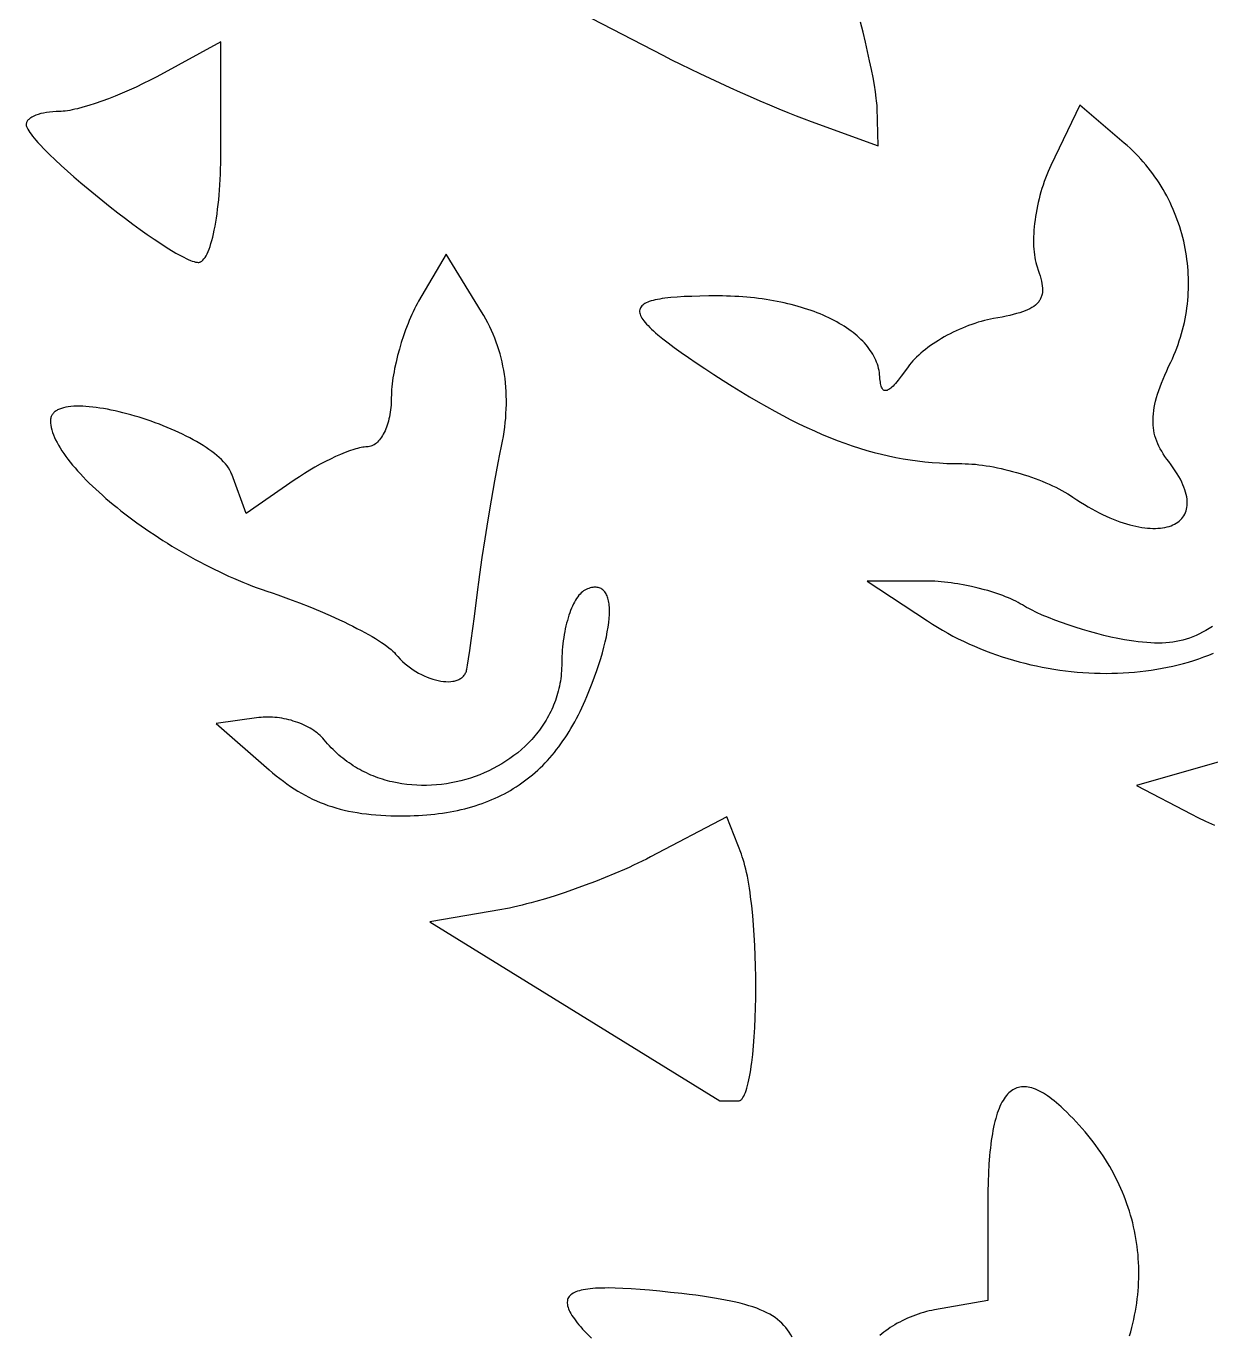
# Model space of a CAD drawing. Extents: x -500 to 500, y -999 to 1001.
# Drawn here: x -166.1 to 25.1, y -382.3 to -171.1 of the extents above; entities that cross this region are included whole.
import ezdxf

# ---------------------------------------------------------------- set-up
doc = ezdxf.new("R2010")
doc.units = 0
doc.layers.add('LAYER_1', color=18, linetype='CONTINUOUS')

msp = doc.modelspace()

# ---------------------------------------------------------------- linework, layer by layer
at = {"layer": 'LAYER_1'}
for points in [[(-76.44, -169.02), (-63.3, -175.79), (-61.91, -176.5), (-60.44, -177.23), (-58.92, -177.97), (-57.35, -178.73), (-55.74, -179.48), (-54.12, -180.24), (-52.48, -180.99), (-50.85, -181.72), (-49.23, -182.44), (-47.64, -183.13), (-46.09, -183.8), (-44.59, -184.43), (-43.16, -185.01), (-41.8, -185.56), (-40.53, -186.05), (-39.36, -186.48), (-28.55, -190.41), (-28.72, -184.25), (-28.74, -183.91), (-28.77, -183.54), (-28.81, -183.13), (-28.86, -182.69), (-28.99, -181.7), (-29.17, -180.59), (-29.39, -179.38), (-29.65, -178.07), (-29.94, -176.67), (-30.27, -175.19), (-30.62, -173.66), (-31, -172.07), (-31.41, -170.44)], [(25.43, -267.96), (24.88, -268.3), (24.35, -268.61), (23.81, -268.91), (23.28, -269.17), (22.76, -269.42), (22.23, -269.64), (21.7, -269.83), (21.17, -270.01), (20.64, -270.16), (20.1, -270.29), (19.55, -270.4), (19, -270.49), (18.44, -270.56), (17.86, -270.61), (17.28, -270.64), (16.68, -270.65), (16.06, -270.64), (15.43, -270.61), (14.78, -270.57), (14.11, -270.51), (13.42, -270.43), (12.7, -270.34), (11.97, -270.23), (11.2, -270.1), (10.12, -269.9), (9.01, -269.67), (7.87, -269.4), (6.72, -269.11), (5.56, -268.79), (4.4, -268.45), (3.25, -268.1), (2.12, -267.72), (1.01, -267.33), (-0.06, -266.93), (-1.09, -266.53), (-2.07, -266.12), (-2.98, -265.7), (-3.83, -265.29), (-4.23, -265.09), (-4.6, -264.88), (-4.96, -264.68), (-5.29, -264.48), (-5.62, -264.29), (-5.97, -264.09), (-6.34, -263.9), (-6.73, -263.71), (-7.13, -263.52), (-7.55, -263.34), (-7.99, -263.16), (-8.44, -262.99), (-8.9, -262.82), (-9.38, -262.65), (-9.87, -262.49), (-10.36, -262.34), (-10.87, -262.18), (-11.39, -262.04), (-12.44, -261.77), (-13.51, -261.52), (-14.59, -261.29), (-15.68, -261.1), (-16.22, -261.02), (-16.77, -260.94), (-17.31, -260.87), (-17.84, -260.81), (-18.37, -260.76), (-18.9, -260.71), (-19.41, -260.68), (-19.92, -260.65), (-20.42, -260.64), (-20.91, -260.63), (-30.34, -260.63), (-20.61, -267.08), (-19.8, -267.6), (-18.99, -268.1), (-18.17, -268.58), (-17.33, -269.05), (-16.49, -269.51), (-15.64, -269.94), (-14.78, -270.36), (-13.91, -270.77), (-13.03, -271.16), (-12.15, -271.53), (-11.26, -271.88), (-10.36, -272.22), (-9.46, -272.54), (-8.55, -272.85), (-7.64, -273.14), (-6.72, -273.41), (-5.8, -273.66), (-4.87, -273.9), (-3.94, -274.13), (-3.01, -274.33), (-2.08, -274.52), (-1.14, -274.7), (-0.2, -274.85), (0.74, -274.99), (1.67, -275.12), (2.61, -275.23), (3.55, -275.32), (4.49, -275.39), (5.43, -275.45), (6.36, -275.49), (7.29, -275.52), (8.22, -275.53), (9.15, -275.52), (10.07, -275.5), (10.99, -275.46), (11.91, -275.4), (12.82, -275.33), (13.72, -275.24), (14.62, -275.13), (15.52, -275.01), (16.4, -274.87), (17.28, -274.72), (18.15, -274.55), (19.02, -274.36), (19.87, -274.15), (20.72, -273.93), (21.55, -273.7), (22.38, -273.44), (23.2, -273.17), (24, -272.88), (24.8, -272.58), (25.58, -272.26)], [(26.84, -289.68), (13.11, -293.63), (22.03, -298.27), (23.06, -298.79), (24.3, -299.38), (25.73, -300.04)], [(12.02, -382.43), (12.21, -381.77), (12.38, -381.1), (12.55, -380.44), (12.7, -379.78), (12.83, -379.12), (12.96, -378.46), (13.07, -377.8), (13.17, -377.14), (13.26, -376.48), (13.33, -375.82), (13.39, -375.16), (13.44, -374.51), (13.48, -373.85), (13.5, -373.2), (13.51, -372.55), (13.51, -371.89), (13.5, -371.24), (13.47, -370.6), (13.43, -369.95), (13.38, -369.3), (13.31, -368.66), (13.24, -368.02), (13.15, -367.38), (13.05, -366.74), (12.93, -366.11), (12.81, -365.47), (12.67, -364.84), (12.52, -364.21), (12.36, -363.59), (12.18, -362.96), (12, -362.34), (11.8, -361.72), (11.59, -361.11), (11.36, -360.5), (11.13, -359.89), (10.88, -359.28), (10.62, -358.68), (10.35, -358.07), (10.06, -357.48), (9.77, -356.88), (9.46, -356.29), (9.14, -355.71), (8.81, -355.12), (8.46, -354.54), (8.11, -353.97), (7.74, -353.4), (7.36, -352.83), (6.97, -352.26), (6.56, -351.7), (6.15, -351.15), (5.72, -350.6), (5.28, -350.05), (4.83, -349.51), (4.37, -348.97), (3.9, -348.43), (3.41, -347.9), (2.91, -347.38), (2.4, -346.86), (1.88, -346.35), (1.35, -345.84), (0.97, -345.48), (0.59, -345.14), (0.21, -344.82), (-0.15, -344.52), (-0.51, -344.24), (-0.87, -343.97), (-1.21, -343.73), (-1.56, -343.5), (-1.89, -343.29), (-2.22, -343.1), (-2.54, -342.93), (-2.86, -342.78), (-3.17, -342.65), (-3.47, -342.53), (-3.77, -342.43), (-4.06, -342.36), (-4.34, -342.3), (-4.62, -342.26), (-4.89, -342.24), (-5.16, -342.23), (-5.42, -342.25), (-5.67, -342.29), (-5.92, -342.34), (-6.16, -342.41), (-6.4, -342.5), (-6.62, -342.61), (-6.85, -342.74), (-7.06, -342.89), (-7.28, -343.06), (-7.48, -343.24), (-7.68, -343.45), (-7.87, -343.67), (-8.06, -343.91), (-8.24, -344.17), (-8.41, -344.45), (-8.58, -344.75), (-8.74, -345.07), (-8.9, -345.41), (-9.05, -345.76), (-9.19, -346.14), (-9.33, -346.53), (-9.46, -346.95), (-9.59, -347.38), (-9.71, -347.83), (-9.82, -348.3), (-9.93, -348.79), (-10.03, -349.3), (-10.13, -349.82), (-10.22, -350.37), (-10.3, -350.94), (-10.38, -351.52), (-10.45, -352.13), (-10.52, -352.75), (-10.58, -353.39), (-10.69, -354.73), (-10.77, -356.15), (-10.83, -357.65), (-10.86, -359.22), (-10.87, -360.87), (-10.87, -376.76), (-19.45, -378.24), (-19.89, -378.33), (-20.34, -378.42), (-20.78, -378.53), (-21.22, -378.65), (-21.67, -378.78), (-22.11, -378.93), (-22.54, -379.08), (-22.98, -379.25), (-23.41, -379.42), (-23.83, -379.6), (-24.25, -379.8), (-24.67, -380), (-25.07, -380.21), (-25.47, -380.42), (-25.86, -380.65), (-26.24, -380.88), (-26.61, -381.12), (-26.97, -381.36), (-27.32, -381.61), (-27.66, -381.86), (-27.99, -382.12), (-28.3, -382.38)], [(-42.45, -382.66), (-42.68, -382.25), (-42.92, -381.85), (-43.18, -381.47), (-43.46, -381.1), (-43.76, -380.75), (-44.09, -380.42), (-44.43, -380.1), (-44.8, -379.79), (-45.2, -379.5), (-45.62, -379.22), (-46.07, -378.95), (-46.55, -378.7), (-47.06, -378.45), (-47.6, -378.22), (-48.17, -377.99), (-48.78, -377.78), (-49.42, -377.57), (-50.1, -377.38), (-50.81, -377.19), (-51.56, -377.01), (-52.35, -376.83), (-53.19, -376.66), (-54.06, -376.5), (-54.98, -376.35), (-55.94, -376.19), (-56.94, -376.05), (-57.99, -375.9), (-59.09, -375.76), (-60.24, -375.63), (-62.08, -375.42), (-63.81, -375.24), (-65.45, -375.08), (-66.99, -374.95), (-68.42, -374.85), (-69.76, -374.78), (-71.01, -374.73), (-72.16, -374.71), (-72.69, -374.72), (-73.21, -374.73), (-73.7, -374.74), (-74.17, -374.77), (-74.61, -374.8), (-75.03, -374.84), (-75.43, -374.89), (-75.8, -374.95), (-76.16, -375.01), (-76.48, -375.08), (-76.79, -375.16), (-77.07, -375.25), (-77.34, -375.35), (-77.57, -375.45), (-77.79, -375.57), (-77.98, -375.69), (-78.16, -375.82), (-78.31, -375.96), (-78.44, -376.11), (-78.54, -376.26), (-78.63, -376.43), (-78.69, -376.6), (-78.73, -376.79), (-78.75, -376.98), (-78.75, -377.18), (-78.73, -377.39), (-78.69, -377.61), (-78.62, -377.84), (-78.54, -378.08), (-78.43, -378.33), (-78.31, -378.58), (-78.16, -378.85), (-77.99, -379.13), (-77.81, -379.41), (-77.6, -379.71), (-77.37, -380.02), (-77.13, -380.33), (-76.86, -380.66), (-76.57, -381), (-76.26, -381.34), (-75.59, -382.07), (-74.84, -382.83)]]:
    msp.add_lwpolyline(points, dxfattribs=at)
for points in [[(-145, -179.25), (-146.08, -179.82), (-147.19, -180.37), (-148.31, -180.91), (-149.44, -181.43), (-150.57, -181.92), (-151.69, -182.38), (-152.8, -182.81), (-153.88, -183.21), (-154.94, -183.57), (-155.95, -183.9), (-156.91, -184.18), (-157.81, -184.41), (-158.24, -184.51), (-158.66, -184.6), (-159.05, -184.68), (-159.43, -184.74), (-159.78, -184.79), (-160.11, -184.83), (-160.43, -184.85), (-160.71, -184.86), (-161.26, -184.87), (-161.79, -184.9), (-162.3, -184.95), (-162.8, -185.02), (-163.27, -185.11), (-163.71, -185.21), (-164.12, -185.34), (-164.5, -185.47), (-164.85, -185.62), (-165.16, -185.78), (-165.3, -185.86), (-165.43, -185.95), (-165.55, -186.04), (-165.65, -186.13), (-165.75, -186.23), (-165.84, -186.33), (-165.91, -186.43), (-165.97, -186.53), (-166.02, -186.63), (-166.05, -186.73), (-166.07, -186.84), (-166.08, -186.95), (-166.07, -187.03), (-166.06, -187.11), (-166.01, -187.3), (-165.93, -187.51), (-165.81, -187.73), (-165.66, -187.98), (-165.49, -188.25), (-165.28, -188.54), (-165.05, -188.84), (-164.79, -189.16), (-164.51, -189.5), (-164.2, -189.85), (-163.86, -190.21), (-163.13, -190.98), (-162.31, -191.8), (-161.41, -192.66), (-160.45, -193.56), (-159.43, -194.48), (-158.36, -195.43), (-157.24, -196.39), (-156.09, -197.36), (-154.91, -198.33), (-153.71, -199.3), (-152.5, -200.27), (-151.28, -201.21), (-150.07, -202.13), (-148.87, -203.03), (-147.69, -203.89), (-146.54, -204.71), (-145.42, -205.48), (-144.35, -206.19), (-143.33, -206.85), (-142.36, -207.44), (-141.91, -207.71), (-141.47, -207.95), (-141.05, -208.18), (-140.65, -208.39), (-140.27, -208.58), (-139.92, -208.74), (-139.58, -208.88), (-139.27, -209), (-138.98, -209.09), (-138.73, -209.16), (-138.49, -209.2), (-138.29, -209.21), (-138.19, -209.21), (-138.1, -209.19), (-138.01, -209.16), (-137.92, -209.12), (-137.82, -209.07), (-137.73, -209.01), (-137.64, -208.93), (-137.56, -208.85), (-137.38, -208.65), (-137.21, -208.41), (-137.04, -208.13), (-136.87, -207.81), (-136.71, -207.45), (-136.55, -207.06), (-136.4, -206.63), (-136.25, -206.17), (-136.11, -205.67), (-135.97, -205.14), (-135.84, -204.58), (-135.71, -203.99), (-135.59, -203.37), (-135.48, -202.72), (-135.37, -202.05), (-135.27, -201.35), (-135.17, -200.63), (-135.09, -199.89), (-135, -199.12), (-134.93, -198.33), (-134.87, -197.53), (-134.81, -196.7), (-134.76, -195.86), (-134.72, -195), (-134.69, -194.13), (-134.66, -193.24), (-134.65, -192.34), (-134.64, -191.43), (-134.64, -173.64)], [(18.34, -241.36), (18.02, -240.94), (17.73, -240.52), (17.45, -240.11), (17.2, -239.7), (16.97, -239.29), (16.76, -238.88), (16.56, -238.47), (16.4, -238.05), (16.25, -237.64), (16.12, -237.22), (16.01, -236.79), (15.93, -236.36), (15.86, -235.93), (15.82, -235.49), (15.8, -235.03), (15.8, -234.57), (15.82, -234.11), (15.86, -233.63), (15.92, -233.13), (16, -232.63), (16.11, -232.11), (16.23, -231.58), (16.38, -231.04), (16.55, -230.48), (16.74, -229.9), (16.95, -229.3), (17.18, -228.69), (17.44, -228.06), (17.71, -227.4), (18.01, -226.73), (18.32, -226.03), (18.66, -225.32), (18.93, -224.75), (19.18, -224.18), (19.41, -223.61), (19.64, -223.03), (19.85, -222.45), (20.05, -221.87), (20.24, -221.29), (20.41, -220.7), (20.57, -220.11), (20.72, -219.52), (20.86, -218.92), (20.98, -218.33), (21.09, -217.73), (21.19, -217.13), (21.27, -216.53), (21.35, -215.93), (21.41, -215.33), (21.46, -214.73), (21.49, -214.13), (21.52, -213.52), (21.53, -212.92), (21.53, -212.32), (21.52, -211.72), (21.5, -211.12), (21.46, -210.52), (21.41, -209.92), (21.35, -209.32), (21.28, -208.73), (21.2, -208.13), (21.1, -207.54), (20.99, -206.95), (20.88, -206.36), (20.75, -205.78), (20.6, -205.19), (20.45, -204.61), (20.29, -204.04), (20.11, -203.46), (19.92, -202.89), (19.72, -202.33), (19.51, -201.77), (19.29, -201.21), (19.06, -200.65), (18.81, -200.1), (18.56, -199.56), (18.29, -199.02), (18.01, -198.48), (17.72, -197.95), (17.42, -197.43), (17.11, -196.91), (16.79, -196.4), (16.46, -195.89), (16.11, -195.39), (15.76, -194.9), (15.39, -194.41), (15.02, -193.93), (14.63, -193.46), (14.23, -192.99), (13.83, -192.54), (13.41, -192.09), (12.98, -191.64), (12.54, -191.21), (12.09, -190.78), (11.63, -190.36), (11.16, -189.96), (3.98, -183.84), (-0.68, -193.55), (-0.91, -194.06), (-1.14, -194.57), (-1.35, -195.1), (-1.56, -195.64), (-1.76, -196.18), (-1.94, -196.73), (-2.12, -197.29), (-2.29, -197.85), (-2.45, -198.41), (-2.59, -198.98), (-2.73, -199.55), (-2.85, -200.11), (-2.97, -200.68), (-3.07, -201.25), (-3.16, -201.81), (-3.24, -202.37), (-3.31, -202.93), (-3.37, -203.47), (-3.42, -204.02), (-3.45, -204.55), (-3.47, -205.07), (-3.48, -205.59), (-3.48, -206.09), (-3.47, -206.58), (-3.44, -207.06), (-3.4, -207.53), (-3.35, -207.97), (-3.28, -208.41), (-3.2, -208.82), (-3.11, -209.22), (-3.01, -209.59), (-2.89, -209.95), (-2.71, -210.45), (-2.55, -210.93), (-2.41, -211.39), (-2.3, -211.83), (-2.2, -212.25), (-2.13, -212.64), (-2.07, -213.02), (-2.05, -213.38), (-2.04, -213.72), (-2.06, -214.05), (-2.11, -214.35), (-2.18, -214.65), (-2.23, -214.79), (-2.28, -214.92), (-2.34, -215.06), (-2.4, -215.19), (-2.48, -215.31), (-2.56, -215.44), (-2.64, -215.56), (-2.74, -215.67), (-2.95, -215.9), (-3.18, -216.11), (-3.45, -216.31), (-3.75, -216.5), (-4.08, -216.69), (-4.44, -216.86), (-4.84, -217.03), (-5.26, -217.18), (-5.72, -217.34), (-6.22, -217.48), (-6.75, -217.63), (-7.31, -217.76), (-7.91, -217.9), (-8.55, -218.03), (-9.22, -218.16), (-9.93, -218.28), (-10.42, -218.37), (-10.92, -218.48), (-11.42, -218.6), (-11.93, -218.74), (-12.43, -218.88), (-12.94, -219.05), (-13.45, -219.22), (-13.96, -219.4), (-14.46, -219.6), (-14.97, -219.81), (-15.47, -220.02), (-15.96, -220.25), (-16.46, -220.49), (-16.94, -220.73), (-17.42, -220.98), (-17.9, -221.25), (-18.36, -221.51), (-18.81, -221.79), (-19.26, -222.07), (-19.69, -222.36), (-20.12, -222.65), (-20.52, -222.95), (-20.92, -223.25), (-21.3, -223.55), (-21.67, -223.86), (-22.02, -224.17), (-22.35, -224.49), (-22.66, -224.8), (-22.96, -225.12), (-23.23, -225.43), (-23.49, -225.75), (-23.72, -226.07), (-24.3, -226.88), (-24.83, -227.59), (-25.32, -228.21), (-25.54, -228.48), (-25.76, -228.73), (-25.96, -228.96), (-26.16, -229.16), (-26.35, -229.33), (-26.52, -229.49), (-26.69, -229.61), (-26.85, -229.72), (-26.99, -229.8), (-27.13, -229.86), (-27.26, -229.9), (-27.38, -229.91), (-27.5, -229.9), (-27.6, -229.86), (-27.7, -229.81), (-27.79, -229.73), (-27.87, -229.62), (-27.94, -229.5), (-28.01, -229.35), (-28.07, -229.18), (-28.12, -228.98), (-28.17, -228.77), (-28.21, -228.53), (-28.24, -228.27), (-28.27, -227.98), (-28.29, -227.67), (-28.32, -227.33), (-28.36, -226.98), (-28.42, -226.64), (-28.49, -226.31), (-28.58, -225.97), (-28.69, -225.64), (-28.81, -225.31), (-28.94, -224.98), (-29.09, -224.66), (-29.25, -224.34), (-29.43, -224.03), (-29.62, -223.72), (-29.83, -223.41), (-30.05, -223.1), (-30.28, -222.8), (-30.52, -222.51), (-30.78, -222.21), (-31.05, -221.93), (-31.34, -221.64), (-31.63, -221.36), (-31.94, -221.09), (-32.26, -220.82), (-32.59, -220.55), (-32.94, -220.29), (-33.29, -220.03), (-33.66, -219.78), (-34.04, -219.53), (-34.43, -219.29), (-34.83, -219.05), (-35.24, -218.82), (-35.66, -218.59), (-36.1, -218.37), (-36.54, -218.15), (-36.99, -217.94), (-37.45, -217.74), (-37.93, -217.54), (-38.41, -217.34), (-38.9, -217.16), (-39.4, -216.98), (-39.91, -216.8), (-40.43, -216.63), (-40.95, -216.47), (-41.49, -216.31), (-42.03, -216.16), (-42.59, -216.01), (-43.14, -215.88), (-43.71, -215.75), (-44.29, -215.62), (-44.87, -215.51), (-45.46, -215.39), (-46.06, -215.29), (-46.66, -215.2), (-47.27, -215.11), (-47.89, -215.02), (-48.51, -214.95), (-49.14, -214.88), (-49.77, -214.82), (-50.42, -214.77), (-51.06, -214.73), (-51.71, -214.69), (-52.37, -214.66), (-53.03, -214.64), (-53.7, -214.63), (-54.37, -214.63), (-55.9, -214.63), (-57.32, -214.65), (-58.64, -214.69), (-59.87, -214.74), (-61.01, -214.81), (-62.04, -214.89), (-62.52, -214.94), (-62.98, -215), (-63.41, -215.06), (-63.82, -215.13), (-64.2, -215.2), (-64.56, -215.27), (-64.9, -215.36), (-65.21, -215.44), (-65.5, -215.54), (-65.76, -215.64), (-66, -215.75), (-66.21, -215.86), (-66.4, -215.98), (-66.57, -216.11), (-66.71, -216.24), (-66.83, -216.38), (-66.92, -216.53), (-66.99, -216.68), (-67.04, -216.84), (-67.06, -217.01), (-67.06, -217.19), (-67.03, -217.38), (-66.98, -217.57), (-66.91, -217.77), (-66.81, -217.98), (-66.69, -218.2), (-66.54, -218.43), (-66.37, -218.66), (-66.17, -218.91), (-65.95, -219.16), (-65.71, -219.42), (-65.44, -219.7), (-65.15, -219.98), (-64.84, -220.27), (-64.5, -220.57), (-64.14, -220.88), (-63.34, -221.53), (-62.45, -222.22), (-61.46, -222.96), (-60.37, -223.73), (-59.19, -224.56), (-57.91, -225.42), (-56.54, -226.34), (-55.08, -227.3), (-53.6, -228.26), (-52.14, -229.18), (-50.72, -230.06), (-49.32, -230.9), (-47.94, -231.71), (-46.58, -232.49), (-45.24, -233.23), (-43.93, -233.93), (-42.63, -234.6), (-41.35, -235.24), (-40.08, -235.85), (-38.83, -236.42), (-37.59, -236.96), (-36.37, -237.47), (-35.16, -237.94), (-33.95, -238.39), (-32.76, -238.81), (-31.57, -239.19), (-30.39, -239.55), (-29.21, -239.88), (-28.04, -240.17), (-26.87, -240.44), (-25.7, -240.69), (-24.54, -240.9), (-23.37, -241.09), (-22.2, -241.25), (-21.02, -241.39), (-19.84, -241.5), (-18.66, -241.58), (-17.47, -241.64), (-16.27, -241.68), (-15.06, -241.69), (-14.53, -241.7), (-13.99, -241.72), (-13.44, -241.75), (-12.87, -241.8), (-12.3, -241.86), (-11.72, -241.93), (-11.12, -242.02), (-10.52, -242.12), (-9.92, -242.23), (-9.31, -242.35), (-8.7, -242.48), (-8.09, -242.62), (-7.47, -242.77), (-6.86, -242.93), (-6.24, -243.1), (-5.63, -243.28), (-5.02, -243.47), (-4.42, -243.66), (-3.82, -243.87), (-3.23, -244.08), (-2.65, -244.3), (-2.08, -244.53), (-1.52, -244.76), (-0.97, -245), (-0.43, -245.25), (0.1, -245.5), (0.6, -245.75), (1.1, -246.02), (1.57, -246.28), (2.03, -246.55), (2.46, -246.83), (2.88, -247.1), (3.5, -247.52), (4.11, -247.92), (4.72, -248.29), (5.32, -248.65), (5.92, -248.99), (6.51, -249.32), (7.09, -249.62), (7.67, -249.91), (8.25, -250.17), (8.81, -250.42), (9.37, -250.66), (9.92, -250.87), (10.47, -251.07), (11, -251.25), (11.52, -251.41), (12.04, -251.56), (12.55, -251.69), (13.04, -251.8), (13.53, -251.9), (14, -251.98), (14.47, -252.04), (14.92, -252.09), (15.36, -252.12), (15.78, -252.13), (16.2, -252.13), (16.6, -252.12), (16.99, -252.08), (17.36, -252.04), (17.72, -251.97), (18.07, -251.9), (18.4, -251.81), (18.71, -251.7), (19.01, -251.58), (19.29, -251.44), (19.56, -251.29), (19.81, -251.13), (20.04, -250.95), (20.25, -250.76), (20.45, -250.55), (20.62, -250.33), (20.78, -250.1), (20.92, -249.85), (21.04, -249.59), (21.14, -249.32), (21.22, -249.04), (21.28, -248.74), (21.31, -248.43), (21.33, -248.1), (21.32, -247.77), (21.3, -247.42), (21.24, -247.06), (21.17, -246.69), (21.07, -246.31), (20.95, -245.91), (20.8, -245.51), (20.63, -245.09), (20.44, -244.66), (20.22, -244.22), (19.97, -243.77), (19.7, -243.31), (19.4, -242.83), (19.07, -242.35), (18.72, -241.86)], [(-93.18, -261.99), (-93.03, -260.82), (-92.86, -259.56), (-92.47, -256.81), (-92.01, -253.84), (-91.5, -250.73), (-90.97, -247.58), (-90.42, -244.48), (-89.87, -241.54), (-89.6, -240.16), (-89.34, -238.85), (-89.19, -238.08), (-89.05, -237.32), (-88.94, -236.56), (-88.83, -235.81), (-88.75, -235.07), (-88.68, -234.33), (-88.63, -233.6), (-88.59, -232.87), (-88.57, -232.15), (-88.57, -231.44), (-88.58, -230.73), (-88.61, -230.03), (-88.65, -229.33), (-88.71, -228.64), (-88.79, -227.96), (-88.88, -227.28), (-88.99, -226.61), (-89.12, -225.94), (-89.26, -225.28), (-89.42, -224.62), (-89.59, -223.97), (-89.78, -223.33), (-89.99, -222.69), (-90.21, -222.06), (-90.45, -221.43), (-90.7, -220.81), (-90.97, -220.2), (-91.26, -219.59), (-91.56, -218.98), (-91.88, -218.38), (-92.22, -217.79), (-92.57, -217.2), (-98.31, -207.86), (-102.73, -215.48), (-102.95, -215.88), (-103.18, -216.3), (-103.4, -216.73), (-103.61, -217.17), (-103.83, -217.63), (-104.03, -218.1), (-104.24, -218.58), (-104.44, -219.06), (-104.83, -220.07), (-105.19, -221.09), (-105.53, -222.14), (-105.84, -223.19), (-106.13, -224.25), (-106.38, -225.3), (-106.6, -226.34), (-106.7, -226.85), (-106.79, -227.36), (-106.87, -227.85), (-106.94, -228.34), (-107, -228.82), (-107.05, -229.29), (-107.09, -229.75), (-107.12, -230.19), (-107.13, -230.62), (-107.14, -231.04), (-107.14, -231.45), (-107.16, -231.85), (-107.18, -232.25), (-107.22, -232.64), (-107.26, -233.02), (-107.32, -233.4), (-107.38, -233.76), (-107.45, -234.12), (-107.53, -234.48), (-107.61, -234.82), (-107.71, -235.15), (-107.81, -235.47), (-107.92, -235.79), (-108.04, -236.09), (-108.16, -236.37), (-108.29, -236.65), (-108.43, -236.91), (-108.57, -237.16), (-108.72, -237.4), (-108.88, -237.62), (-109.03, -237.83), (-109.2, -238.02), (-109.37, -238.2), (-109.54, -238.36), (-109.72, -238.5), (-109.9, -238.63), (-110.09, -238.73), (-110.28, -238.82), (-110.47, -238.89), (-110.67, -238.94), (-110.87, -238.97), (-111.07, -238.98), (-111.28, -238.99), (-111.51, -239.01), (-111.75, -239.05), (-112.02, -239.09), (-112.29, -239.15), (-112.59, -239.23), (-112.89, -239.31), (-113.21, -239.41), (-113.88, -239.63), (-114.6, -239.9), (-115.35, -240.21), (-116.13, -240.56), (-116.94, -240.94), (-117.77, -241.36), (-118.61, -241.8), (-119.46, -242.27), (-120.31, -242.76), (-121.15, -243.28), (-121.98, -243.81), (-122.8, -244.36), (-130.59, -249.73), (-132.9, -243.4), (-132.97, -243.23), (-133.04, -243.06), (-133.21, -242.72), (-133.42, -242.39), (-133.66, -242.05), (-133.93, -241.71), (-134.23, -241.38), (-134.55, -241.04), (-134.91, -240.71), (-135.29, -240.38), (-135.69, -240.05), (-136.12, -239.72), (-136.57, -239.4), (-137.04, -239.08), (-137.53, -238.76), (-138.04, -238.44), (-138.57, -238.13), (-139.12, -237.83), (-139.68, -237.53), (-140.25, -237.23), (-140.84, -236.94), (-141.44, -236.66), (-142.05, -236.38), (-142.67, -236.11), (-143.3, -235.84), (-143.94, -235.58), (-144.58, -235.33), (-145.23, -235.09), (-145.88, -234.86), (-146.53, -234.63), (-147.19, -234.41), (-147.85, -234.21), (-148.5, -234.01), (-149.16, -233.82), (-149.81, -233.64), (-150.45, -233.48), (-151.09, -233.32), (-151.73, -233.17), (-152.36, -233.04), (-152.97, -232.92), (-153.58, -232.81), (-154.18, -232.71), (-154.76, -232.63), (-155.33, -232.56), (-155.89, -232.5), (-156.43, -232.46), (-156.95, -232.43), (-157.46, -232.42), (-157.95, -232.42), (-158.41, -232.44), (-158.85, -232.47), (-159.28, -232.52), (-159.67, -232.59), (-160.05, -232.67), (-160.39, -232.77), (-160.71, -232.89), (-161, -233.02), (-161.13, -233.09), (-161.26, -233.17), (-161.38, -233.26), (-161.49, -233.34), (-161.59, -233.44), (-161.69, -233.53), (-161.77, -233.64), (-161.85, -233.74), (-161.92, -233.85), (-161.98, -233.97), (-162.03, -234.09), (-162.07, -234.22), (-162.11, -234.35), (-162.13, -234.49), (-162.14, -234.63), (-162.15, -234.78), (-162.14, -235.13), (-162.09, -235.49), (-162.03, -235.87), (-161.94, -236.25), (-161.82, -236.64), (-161.67, -237.04), (-161.51, -237.45), (-161.32, -237.87), (-161.1, -238.29), (-160.86, -238.72), (-160.6, -239.16), (-160.32, -239.6), (-160.02, -240.06), (-159.69, -240.51), (-159.35, -240.97), (-158.98, -241.44), (-158.59, -241.91), (-158.19, -242.39), (-157.77, -242.87), (-157.33, -243.35), (-156.87, -243.84), (-156.39, -244.33), (-155.9, -244.82), (-155.39, -245.31), (-154.86, -245.8), (-154.32, -246.3), (-153.77, -246.8), (-153.2, -247.29), (-152.62, -247.79), (-152.02, -248.29), (-151.41, -248.78), (-150.79, -249.28), (-150.15, -249.77), (-149.51, -250.26), (-148.85, -250.75), (-148.19, -251.24), (-147.51, -251.72), (-146.82, -252.2), (-146.13, -252.68), (-145.43, -253.15), (-144.71, -253.62), (-144, -254.08), (-143.27, -254.54), (-142.54, -254.99), (-141.8, -255.44), (-141.05, -255.88), (-140.3, -256.31), (-139.55, -256.74), (-138.79, -257.15), (-138.03, -257.56), (-137.26, -257.97), (-136.49, -258.36), (-135.72, -258.74), (-134.95, -259.12), (-134.18, -259.48), (-133.4, -259.84), (-132.63, -260.18), (-131.85, -260.51), (-131.08, -260.84), (-130.31, -261.15), (-129.53, -261.44), (-128.77, -261.73), (-128, -262), (-127.23, -262.26), (-126.35, -262.56), (-125.47, -262.86), (-124.59, -263.18), (-123.71, -263.49), (-121.98, -264.15), (-120.28, -264.82), (-118.63, -265.51), (-117.03, -266.2), (-115.5, -266.89), (-114.77, -267.24), (-114.05, -267.59), (-113.35, -267.93), (-112.68, -268.27), (-112.03, -268.61), (-111.41, -268.94), (-110.82, -269.27), (-110.25, -269.6), (-109.71, -269.92), (-109.21, -270.23), (-108.73, -270.53), (-108.3, -270.83), (-107.89, -271.12), (-107.52, -271.4), (-107.19, -271.67), (-106.9, -271.93), (-106.65, -272.17), (-106.45, -272.41), (-106.09, -272.83), (-105.71, -273.23), (-105.32, -273.61), (-104.91, -273.98), (-104.5, -274.32), (-104.07, -274.64), (-103.63, -274.95), (-103.18, -275.23), (-102.73, -275.49), (-102.28, -275.73), (-101.82, -275.95), (-101.37, -276.15), (-100.91, -276.32), (-100.46, -276.47), (-100.01, -276.6), (-99.58, -276.7), (-99.14, -276.78), (-98.73, -276.84), (-98.32, -276.87), (-97.92, -276.88), (-97.55, -276.86), (-97.19, -276.81), (-97.01, -276.78), (-96.84, -276.74), (-96.68, -276.69), (-96.53, -276.64), (-96.37, -276.58), (-96.23, -276.51), (-96.09, -276.44), (-95.96, -276.36), (-95.83, -276.27), (-95.71, -276.18), (-95.6, -276.08), (-95.49, -275.97), (-95.39, -275.85), (-95.3, -275.73), (-95.22, -275.6), (-95.15, -275.46), (-95.08, -275.32), (-95.02, -275.17), (-94.98, -275.01), (-94.94, -274.84), (-94.83, -274.21), (-94.67, -273.2), (-94.48, -271.85), (-94.25, -270.23), (-93.74, -266.35)], [(-75.59, -279.29), (-75.14, -278.2), (-74.72, -277.13), (-74.33, -276.09), (-73.97, -275.07), (-73.64, -274.09), (-73.34, -273.13), (-73.07, -272.2), (-72.83, -271.31), (-72.62, -270.45), (-72.43, -269.62), (-72.28, -268.83), (-72.15, -268.07), (-72.05, -267.35), (-71.98, -266.67), (-71.94, -266.02), (-71.93, -265.42), (-71.94, -265.13), (-71.95, -264.85), (-71.97, -264.59), (-72, -264.33), (-72.03, -264.09), (-72.08, -263.85), (-72.12, -263.63), (-72.18, -263.42), (-72.24, -263.22), (-72.32, -263.03), (-72.39, -262.85), (-72.48, -262.68), (-72.57, -262.53), (-72.67, -262.39), (-72.78, -262.26), (-72.89, -262.14), (-73.01, -262.03), (-73.14, -261.94), (-73.28, -261.85), (-73.42, -261.79), (-73.57, -261.73), (-73.73, -261.69), (-73.9, -261.66), (-74.07, -261.64), (-74.25, -261.63), (-74.43, -261.64), (-74.63, -261.67), (-74.83, -261.7), (-75.04, -261.75), (-75.25, -261.82), (-75.47, -261.9), (-75.7, -261.99), (-75.91, -262.09), (-76.1, -262.21), (-76.3, -262.36), (-76.49, -262.53), (-76.68, -262.73), (-76.87, -262.94), (-77.05, -263.18), (-77.23, -263.44), (-77.4, -263.72), (-77.57, -264.02), (-77.74, -264.33), (-77.9, -264.67), (-78.05, -265.02), (-78.2, -265.39), (-78.34, -265.77), (-78.48, -266.16), (-78.61, -266.57), (-78.73, -267), (-78.85, -267.43), (-78.96, -267.88), (-79.06, -268.34), (-79.16, -268.8), (-79.24, -269.28), (-79.32, -269.76), (-79.39, -270.26), (-79.46, -270.76), (-79.51, -271.26), (-79.55, -271.77), (-79.59, -272.29), (-79.61, -272.81), (-79.63, -273.33), (-79.63, -273.85), (-79.64, -274.28), (-79.65, -274.71), (-79.68, -275.13), (-79.71, -275.55), (-79.75, -275.97), (-79.8, -276.38), (-79.86, -276.79), (-79.93, -277.19), (-80.01, -277.59), (-80.1, -277.98), (-80.2, -278.38), (-80.3, -278.76), (-80.41, -279.15), (-80.53, -279.53), (-80.66, -279.9), (-80.8, -280.27), (-80.94, -280.64), (-81.09, -281), (-81.25, -281.36), (-81.42, -281.71), (-81.59, -282.06), (-81.77, -282.41), (-81.96, -282.75), (-82.16, -283.09), (-82.36, -283.42), (-82.57, -283.75), (-82.79, -284.07), (-83.01, -284.39), (-83.24, -284.7), (-83.47, -285.01), (-83.71, -285.31), (-83.96, -285.61), (-84.21, -285.9), (-84.47, -286.19), (-85.01, -286.76), (-85.56, -287.3), (-86.14, -287.83), (-86.74, -288.33), (-87.36, -288.81), (-87.99, -289.27), (-88.64, -289.71), (-89.31, -290.13), (-90, -290.53), (-90.7, -290.9), (-91.41, -291.25), (-92.13, -291.58), (-92.87, -291.89), (-93.61, -292.17), (-94.37, -292.42), (-95.13, -292.66), (-95.9, -292.87), (-96.68, -293.05), (-97.47, -293.21), (-98.26, -293.34), (-99.05, -293.45), (-99.85, -293.53), (-100.65, -293.59), (-101.45, -293.62), (-102.25, -293.62), (-103.04, -293.59), (-103.84, -293.54), (-104.64, -293.46), (-105.43, -293.35), (-106.22, -293.21), (-107, -293.05), (-107.39, -292.96), (-107.77, -292.85), (-108.16, -292.75), (-108.54, -292.63), (-108.92, -292.51), (-109.3, -292.38), (-109.68, -292.24), (-110.05, -292.09), (-110.42, -291.94), (-110.79, -291.78), (-111.16, -291.61), (-111.52, -291.43), (-111.88, -291.25), (-112.24, -291.06), (-112.59, -290.86), (-112.94, -290.65), (-113.29, -290.44), (-113.63, -290.21), (-113.97, -289.98), (-114.3, -289.74), (-114.64, -289.5), (-114.96, -289.24), (-115.29, -288.98), (-115.61, -288.71), (-115.92, -288.43), (-116.23, -288.14), (-116.54, -287.84), (-116.84, -287.54), (-117.13, -287.23), (-117.42, -286.91), (-117.71, -286.58), (-117.99, -286.24), (-118.19, -286.01), (-118.4, -285.79), (-118.63, -285.57), (-118.87, -285.35), (-119.12, -285.15), (-119.39, -284.95), (-119.67, -284.75), (-119.96, -284.56), (-120.26, -284.38), (-120.57, -284.21), (-120.89, -284.04), (-121.21, -283.89), (-121.55, -283.74), (-121.89, -283.59), (-122.24, -283.46), (-122.6, -283.33), (-122.96, -283.22), (-123.32, -283.11), (-123.69, -283.01), (-124.06, -282.92), (-124.44, -282.85), (-124.81, -282.78), (-125.19, -282.72), (-125.57, -282.67), (-125.95, -282.63), (-126.32, -282.6), (-126.7, -282.59), (-127.07, -282.58), (-127.44, -282.59), (-127.81, -282.61), (-128.17, -282.64), (-128.52, -282.68), (-135.39, -283.64), (-126.87, -291.08), (-126.3, -291.58), (-125.72, -292.06), (-125.14, -292.51), (-124.56, -292.95), (-123.98, -293.37), (-123.4, -293.78), (-122.82, -294.16), (-122.24, -294.53), (-121.65, -294.87), (-121.06, -295.2), (-120.46, -295.52), (-119.85, -295.81), (-119.24, -296.09), (-118.63, -296.35), (-118, -296.6), (-117.37, -296.83), (-116.73, -297.04), (-116.07, -297.24), (-115.41, -297.43), (-114.74, -297.59), (-114.05, -297.75), (-113.35, -297.89), (-112.64, -298.01), (-111.91, -298.12), (-111.17, -298.22), (-110.41, -298.3), (-109.64, -298.37), (-108.85, -298.43), (-108.04, -298.47), (-107.21, -298.5), (-106.36, -298.52), (-105.5, -298.52), (-104.8, -298.52), (-104.11, -298.51), (-103.43, -298.48), (-102.76, -298.45), (-102.09, -298.41), (-101.43, -298.36), (-100.78, -298.3), (-100.14, -298.24), (-99.51, -298.16), (-98.88, -298.07), (-98.26, -297.98), (-97.65, -297.87), (-97.04, -297.76), (-96.45, -297.64), (-95.86, -297.51), (-95.28, -297.37), (-94.71, -297.22), (-94.14, -297.06), (-93.58, -296.89), (-93.03, -296.71), (-92.49, -296.52), (-91.95, -296.33), (-91.42, -296.12), (-90.9, -295.9), (-90.38, -295.68), (-89.88, -295.44), (-89.38, -295.2), (-88.88, -294.95), (-88.4, -294.68), (-87.92, -294.41), (-87.45, -294.13), (-86.98, -293.84), (-86.52, -293.53), (-86.07, -293.22), (-85.63, -292.9), (-85.19, -292.57), (-84.76, -292.23), (-84.34, -291.88), (-83.92, -291.52), (-83.51, -291.15), (-83.1, -290.77), (-82.71, -290.38), (-82.32, -289.98), (-81.93, -289.58), (-81.56, -289.16), (-81.19, -288.73), (-80.82, -288.29), (-80.46, -287.84), (-80.11, -287.38), (-79.77, -286.91), (-79.43, -286.44), (-79.1, -285.95), (-78.77, -285.45), (-78.45, -284.94), (-78.14, -284.42), (-77.83, -283.89), (-77.53, -283.35), (-77.23, -282.8), (-76.94, -282.24), (-76.66, -281.67), (-76.38, -281.09), (-76.11, -280.5), (-75.85, -279.9)], [(-50.64, -304.7), (-52.98, -298.7), (-65.32, -305.16), (-65.97, -305.5), (-66.64, -305.83), (-67.33, -306.17), (-68.04, -306.51), (-68.77, -306.84), (-69.51, -307.17), (-71.04, -307.83), (-72.61, -308.48), (-74.21, -309.12), (-75.83, -309.73), (-77.46, -310.32), (-79.09, -310.88), (-80.7, -311.41), (-82.28, -311.9), (-83.82, -312.35), (-84.57, -312.56), (-85.3, -312.75), (-86.02, -312.93), (-86.72, -313.1), (-87.4, -313.26), (-88.06, -313.4), (-88.7, -313.52), (-89.31, -313.64), (-100.95, -315.64), (-54.09, -344.52), (-51.15, -344.53), (-51.07, -344.52), (-50.99, -344.5), (-50.91, -344.48), (-50.83, -344.44), (-50.75, -344.39), (-50.68, -344.33), (-50.6, -344.26), (-50.53, -344.18), (-50.39, -343.98), (-50.25, -343.75), (-50.12, -343.48), (-49.99, -343.17), (-49.86, -342.83), (-49.74, -342.45), (-49.63, -342.04), (-49.52, -341.6), (-49.41, -341.12), (-49.31, -340.62), (-49.22, -340.08), (-49.12, -339.53), (-49.04, -338.94), (-48.96, -338.33), (-48.81, -337.04), (-48.68, -335.66), (-48.57, -334.21), (-48.48, -332.7), (-48.41, -331.13), (-48.35, -329.51), (-48.32, -327.87), (-48.31, -326.19), (-48.32, -324.5), (-48.35, -322.8), (-48.4, -321.11), (-48.47, -319.43), (-48.56, -317.78), (-48.68, -316.16), (-48.81, -314.58), (-48.96, -313.05), (-49.14, -311.59), (-49.23, -310.89), (-49.34, -310.2), (-49.44, -309.54), (-49.55, -308.9), (-49.67, -308.28), (-49.79, -307.69), (-49.92, -307.12), (-50.06, -306.57), (-50.19, -306.06), (-50.34, -305.58), (-50.49, -305.12)]]:
    msp.add_lwpolyline(points, close=True, dxfattribs=at)

doc.saveas('drawing.dxf')
